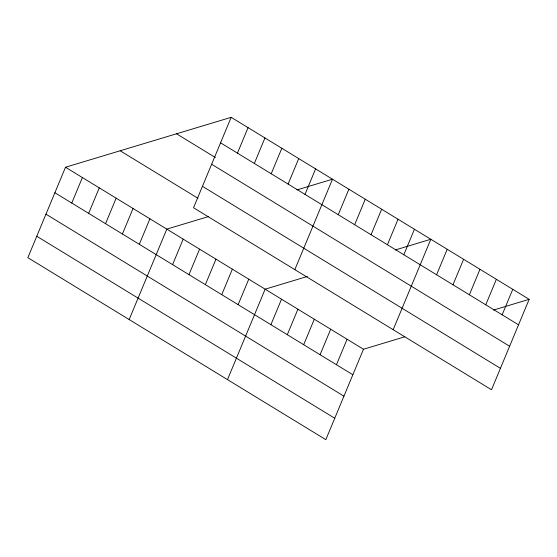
<?xml version="1.0" encoding="UTF-8"?>
<svg xmlns="http://www.w3.org/2000/svg" width="557" height="557" viewBox="0 0 557 557"><rect width="100%" height="100%" fill="white"/><g stroke="black" fill="none" stroke-linecap="round" stroke-linejoin="round"><path stroke-width="0.84" d="M231.176 117.325L193.53 207.754L491.504 389.761L529.15 299.325L231.176 117.325L65.496 167.239L27.85 257.675L325.824 439.675L363.47 349.246L404.89 336.769M71.769 203.047L82.38 177.551M88.654 213.359L99.264 187.869M105.538 223.677L116.148 198.181M122.422 233.989L133.032 208.492M139.306 244.3L149.917 218.81M129.161 319.551L166.808 229.122L208.227 216.645M172.579 264.624L183.19 239.134M237.449 153.126L248.06 127.637M188.969 274.636L199.58 249.146M254.333 163.445L264.944 137.948M205.359 284.648L215.97 259.151M271.217 173.756L281.828 148.259M221.749 294.653L232.36 269.163M288.108 184.068L298.719 158.578M238.138 304.665L248.749 279.175M227.493 379.616L265.139 289.187L307.387 276.453M304.992 194.386L315.603 168.889M270.911 324.689L281.522 299.193M294.841 269.637L332.487 179.201L296.867 189.937M287.301 334.701L297.911 309.205M338.266 214.71L348.877 189.213M303.69 344.706L314.301 319.217M354.656 224.715L365.267 199.225M320.08 354.718L330.691 329.229M371.039 234.727L381.649 209.237M336.47 364.731L347.081 339.234M387.428 244.739L398.039 219.242M403.818 254.751L414.429 229.254M393.172 329.695L430.819 239.266L395.198 249.996M436.597 274.768L447.208 249.278M452.987 284.78L463.598 259.284M469.37 294.792L479.981 269.296M485.76 304.797L496.371 279.308M502.149 314.809L512.76 289.32M493.53 310.061L529.15 299.325M220.565 142.815L518.539 324.822M176.499 133.791L215.413 157.561M211.646 164.245L509.62 346.252M202.456 186.323L500.43 368.33M120.166 150.766L197.986 198.299M65.496 167.239L363.47 349.246M54.878 192.736L352.853 374.743M45.959 214.16L343.934 396.166M36.769 236.245L334.743 418.251"/></g></svg>
